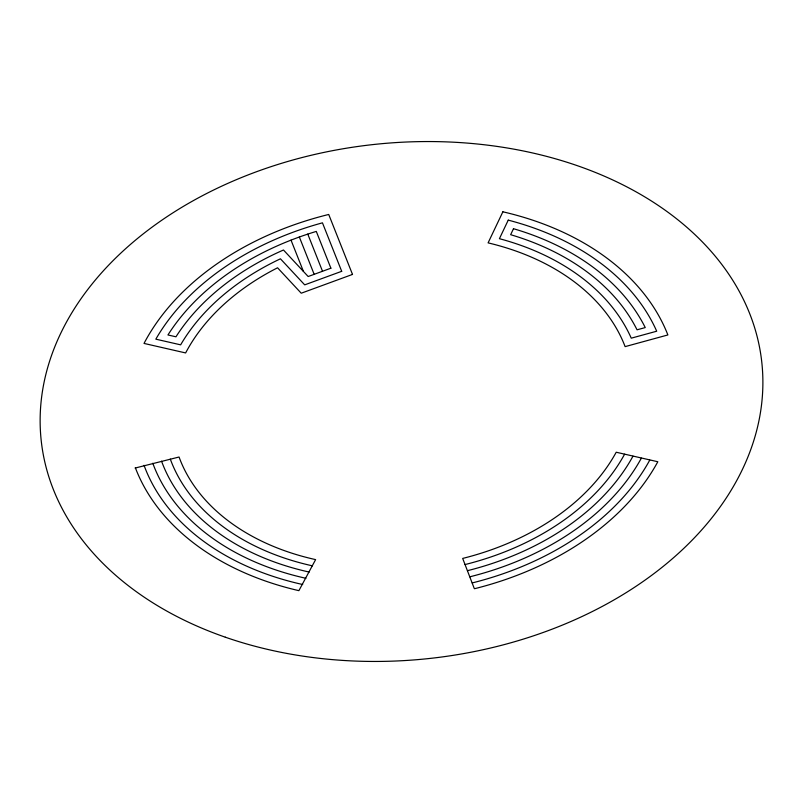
<?xml version="1.0" encoding="UTF-8"?>
<svg xmlns="http://www.w3.org/2000/svg" width="803" height="803" viewBox="0 0 803 803"><rect width="100%" height="100%" fill="white"/><g stroke="black" fill="none" stroke-linecap="round" stroke-linejoin="round"><path stroke-width="1.2" d="M135.125 468.049L179.059 457.017A224.077 159.827 -6.2 0 0 315.619 559.611L298.887 590.657A273.883 195.35 -6.2 0 1 135.386 467.828M307.78 234.095L322.525 271.263M299.348 237.005L314.164 274.325M291.017 240.127L303.434 271.434M474.282 588.539L462.679 558.426A232.177 165.599 -6.2 0 0 616.212 452.23L657.818 461.745A277.015 197.578 -6.2 0 1 474.573 588.709M632.965 456.184A250.305 178.527 -6.2 0 1 467.446 570.682M649.727 460.149A268.423 191.455 -6.2 0 1 472.224 582.928M641.346 458.172A259.359 184.991 -6.2 0 1 469.835 576.805M624.593 454.207A241.241 172.063 -6.2 0 1 465.057 564.559M302.701 584.514A260.323 185.674 -6.2 0 1 144.048 465.328M305.933 578.29A251.259 179.21 -6.2 0 1 152.801 463.251M309.165 572.057A242.205 172.755 -6.2 0 1 161.554 461.173M312.387 565.834A233.141 166.291 -6.2 0 1 170.306 459.095M502.869 211.801L488.094 242.877A232.177 165.599 -6.2 0 1 625.115 346.625L667.875 334.951A277.015 197.578 -6.2 0 0 502.869 211.801M508.239 220.132L499.416 238.692A241.241 172.063 -6.2 0 1 631.248 338.173L656.703 331.217A267.951 191.114 -6.2 0 0 508.239 220.132M513.488 228.704L510.648 234.697A250.305 178.527 -6.2 0 1 637.05 329.812L645.241 327.574A258.887 184.65 -6.2 0 0 513.488 228.704M330.886 268.202L308.171 276.523L283.479 250.004A250.305 178.527 -6.2 0 0 175.957 336.798L167.947 334.971A257.341 183.546 -6.2 0 1 316.292 231.415L330.886 268.202M341.697 271.314L304.698 284.864L280.438 258.807A241.241 172.063 -6.2 0 0 180.645 344.838L155.832 339.167A266.405 190.01 -6.2 0 1 322.455 222.832L341.697 271.314M352.507 274.425L301.235 293.215L277.567 267.79A232.177 165.599 -6.2 0 0 185.634 352.939L144.018 343.423A275.469 196.474 -6.2 0 1 328.718 214.461L352.507 274.425M225.312 637.191A362.424 258.506 -6.2 0 0 762.85 378.614A362.424 258.506 -6.2 0 0 216.338 188.695A362.424 258.506 -6.2 0 0 225.312 637.191"/></g></svg>
